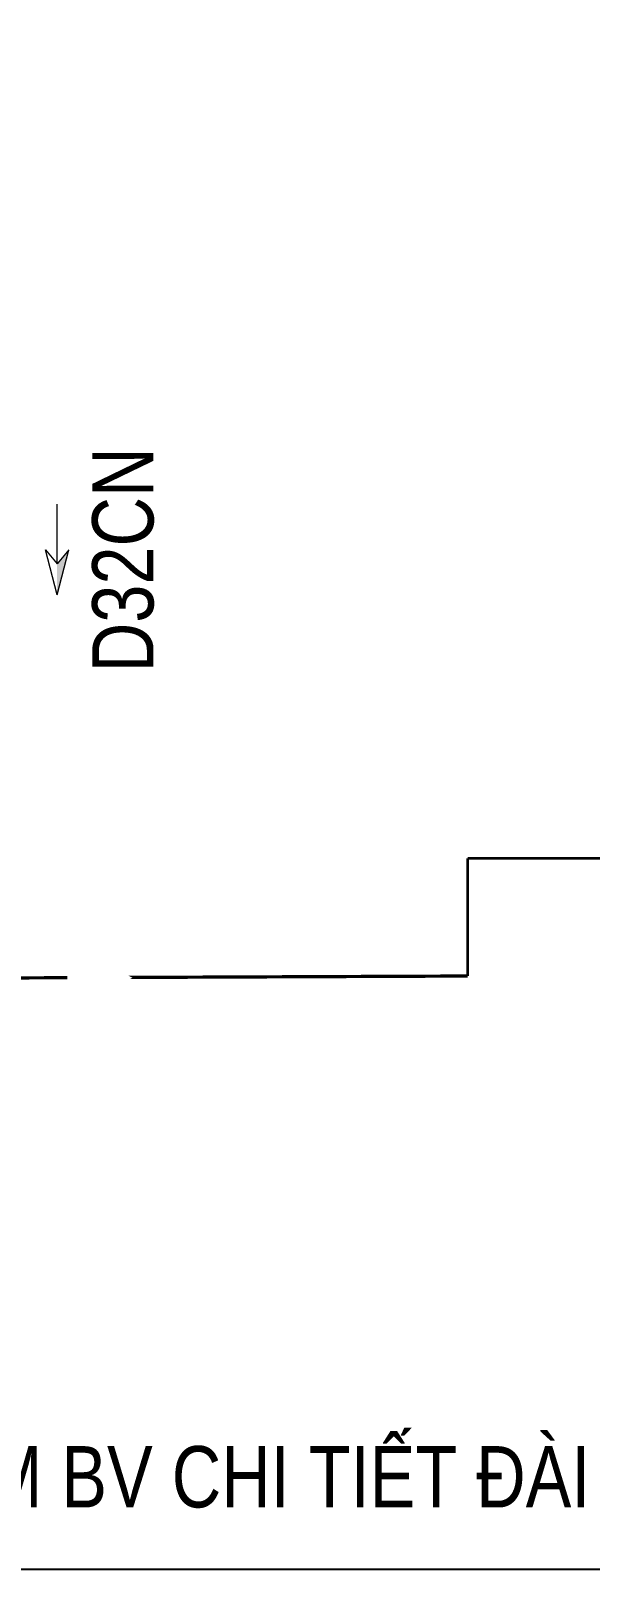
# Model space of a CAD drawing. Header units: millimetres. Extents: x -294625 to 2136527, y -251383 to 128331.
# Drawn here: x 1095859 to 1102704, y -90992 to -72178 of the extents above; entities that cross this region are included whole.
import ezdxf
from ezdxf.lldxf.tags import DXFTag

# ---------------------------------------------------------------- set-up
doc = ezdxf.new("R2010")
doc.units = ezdxf.units.MM
doc.set_wipeout_variables(frame=1)
doc.linetypes.add('CONTINOUS', pattern=[0])
for name, color, linetype, lineweight in [('00-N-4-NUOC LANH', 4, 'NU-NUOC LANH', 40), ('00-N-GHI CHU', 7, 'Continuous', 9), ('00-N-TEXT', 7, 'CONTINOUS', 9), ('N2-TB', 3, 'Continuous', 20), ('N3-NOTE', 11, 'Continuous', 13)]:
    doc.layers.add(name, color=color, linetype=linetype, lineweight=lineweight)
doc.styles.add('P-ARIAL', font='arial.ttf', dxfattribs={"height": 3})
doc.styles.add('P-VNTIMEH', font='vntimeh.shx', dxfattribs={"width": 0.75, "height": 300})
doc.styles.add('TXT', font='txt.shx')
tags = doc.linetypes.add('NU-NUOC LANH', pattern='A,0.6,-0.4,["CW",TXT,S=0.2,R=0,X=-0.25,Y=-0.1],-0.25', length=1.25).pattern_tags.tags
tags[6] = DXFTag(74, 10)
doc.dimstyles.new('N-NOTE', dxfattribs={"dimtxt": 200, "dimasz": 30, "dimexe": 50, "dimexo": 50, "dimgap": 100, "dimtad": 1, "dimdec": 0, "dimdsep": 46, "dimtxsty": 'P-VNTIMEH', "dimblk": 'OPEN30', "dimcen": 0, "dimse1": 1, "dimse2": 1, "dimclrd": 256, "dimclre": 7, "dimclrt": 256, "dimadec": 0, "dimazin": 0, "dimtfac": 1, "dimtdec": 0, "dimtix": 1, "dimtmove": 2, "dimatfit": 3, "dimldrblk": 'OPEN30', "dimfxl": 1, "dimtolj": 1, "dimtzin": 0, "dimarcsym": 0})

# ---------------------------------------------------------------- blocks, each defined once
blk = doc.blocks.new('A$C2639329B')
at = {"layer": '00-N-GHI CHU', "color": 232}
for p, q in [((504, 0), (-1020, 0)), ((1288, 0), (146, 294)), ((146, 294), (504, 0)), ((1288, 0), (146, -294)), ((146, -294), (504, 0))]:
    blk.add_line(p, q, dxfattribs=at)
blk.add_solid([(504, 0), (1288, 0), (146, 294)], dxfattribs=at)
blk = doc.blocks.new('_Open30')
at = {"color": 0, "linetype": 'ByBlock', "lineweight": -2}
for p, q in [((-1, 0.268), (0, 0)), ((0, 0), (-1, -0.268)), ((0, 0), (-1, 0))]:
    blk.add_line(p, q, dxfattribs=at)

msp = doc.modelspace()

# ---------------------------------------------------------------- linework, layer by layer
at = {"layer": '00-N-4-NUOC LANH', "ltscale": 1500}
for points in [[(1101203.2, -82297.7, 32, 32, 0), (1122187.4, -82297.7, 40, 40, 0), (1121982.8, -15071.8, 0, 0, 0), (1121042.7, -15078.3, 0, 0, 0)], [(1010083.4, -74810.2, 40, 40, 0), (1010083.4, -76263.4, 40, 40, 0), (1028515.6, -84043.5, 40, 40, 0), (1101203.2, -83737.9, 40, 40, 0)]]:
    msp.add_lwpolyline(points, format="xyseb", dxfattribs=at)
at = {"layer": '00-N-4-NUOC LANH', "ltscale": 1500, "const_width": 32}
msp.add_lwpolyline([(1101203.2, -82297.7), (1101203.2, -83737.9)], dxfattribs=at)

# ---------------------------------------------------------------- block references
at = {"layer": '00-N-GHI CHU', "xscale": 0.4810207792315849, "yscale": 0.4810207792315849, "zscale": 0.4810207792315849, "rotation": 270}
msp.add_blockref('A$C2639329B', (1096181.2, -78456.7), dxfattribs=at)

# ---------------------------------------------------------------- texts
at = {"layer": '00-N-TEXT', "color": 2, "insert": (1096610.4, -77274.6), "char_height": 750, "attachment_point": 3, "rotation": 90, "line_spacing_factor": 0.8, "style": 'P-ARIAL'}
msp.add_mtext_dynamic_manual_height_columns('{\\W0.8;D32CN}', width=3109.14, gutter_width=5, heights=[0], dxfattribs=at)
at = {"layer": '00-N-TEXT', "color": 2, "insert": (1110239.9, -89486.6), "char_height": 750, "attachment_point": 3, "line_spacing_factor": 0.8, "style": 'P-ARIAL'}
msp.add_mtext_dynamic_manual_height_columns('{\\W0.8;CHI TIẾT BỂ NƯỚC XEM BV CHI TIẾT ĐÀI PHUN NƯỚC KHÔ}', width=25103.49, gutter_width=5, heights=[0], dxfattribs=at)

# ---------------------------------------------------------------- leaders
at = {"layer": 'N3-NOTE'}
msp.add_leader([(1085929.6, -80404), (1085929.6, -90992.5), (1109854.4, -90992.5)], dimstyle='N-NOTE', override={"dimasz": 300, "dimgap": 100, "dimtad": 0}, dxfattribs=at)

# ---------------------------------------------------------------- next in the draw order: wipeouts: each hides what was drawn before it
msp.add_wipeout([(1097104.2, -83758.5), (1096306.2, -84157.5), (1096306.2, -83359.5)]).dxf.layer = 'N2-TB'

doc.saveas('drawing.dxf')
